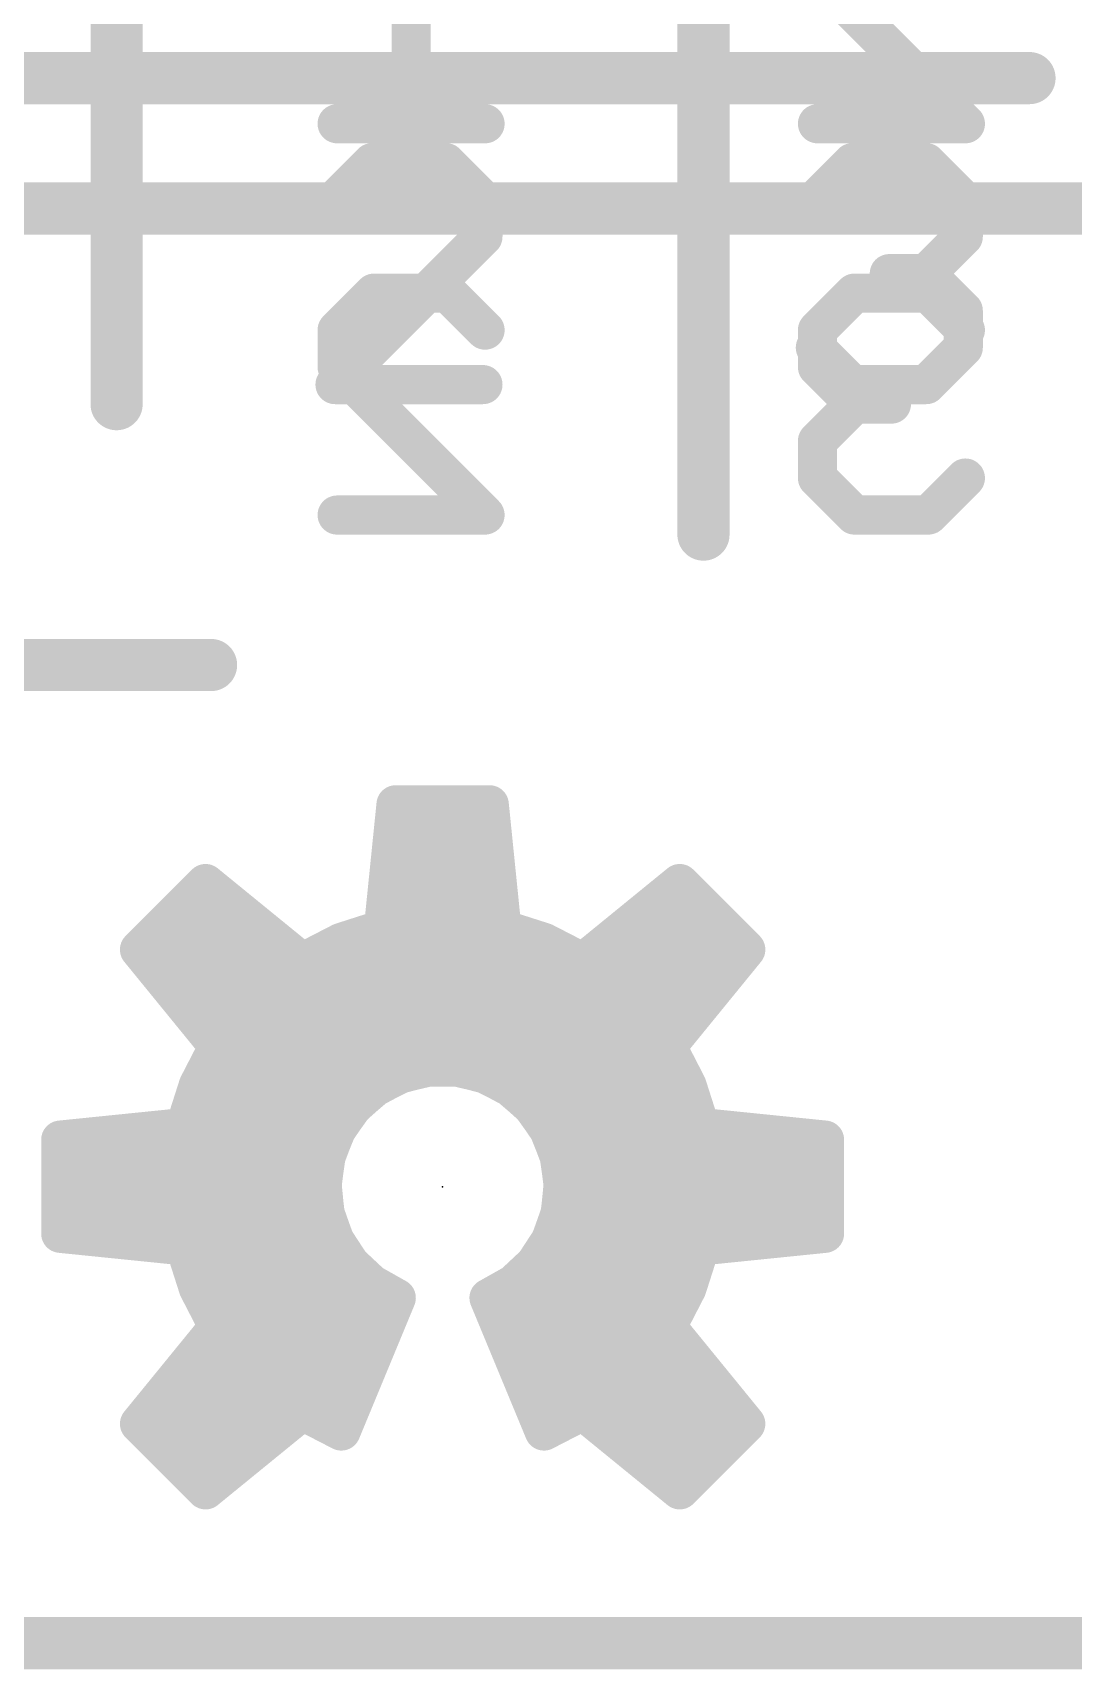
# Model space of a CAD drawing. Extents: x -22 to 88, y -20 to 45.
# Drawn here: x 4.25 to 8.3, y -0.1 to 6.27 of the extents above; entities that cross this region are included whole.
import ezdxf

# ---------------------------------------------------------------- set-up
doc = ezdxf.new("R2010")
doc.units = 0
for name, color, linetype in [('1', 12, 'CONTINUOUS'), ('16', 132, 'CONTINUOUS'), ('20', 53, 'CONTINUOUS'), ('21', 41, 'CONTINUOUS'), ('22', 40, 'CONTINUOUS'), ('23', 53, 'CONTINUOUS'), ('24', 53, 'CONTINUOUS')]:
    doc.layers.add(name, color=color, linetype=linetype)

msp = doc.modelspace()

# ---------------------------------------------------------------- linework, layer by layer
at = {"layer": '1', "const_width": 0.1524}
msp.add_lwpolyline([(28.752, 0), (1.778, 0)], dxfattribs=at)
at = {"layer": '16', "const_width": 0.1524}
msp.add_lwpolyline([(28.702, 0), (1.778, 0)], dxfattribs=at)
at = {"layer": '20', "const_width": 0.2032}
msp.add_lwpolyline([(28.702, 0), (1.778, 0)], dxfattribs=at)
at = {"layer": '21'}
for points, const_width in [([(4.572, 11.938), (4.572, 4.826)], 0.2032), ([(2.54, 6.096), (8.128, 6.096)], 0.2032), ([(5.5668, 5.7665), (5.4228, 5.6225)], 0.1524), ([(5.8549, 5.7665), (5.5668, 5.7665)], 0.1524), ([(5.999, 5.6225), (5.8549, 5.7665)], 0.1524), ([(7.2938, 5.6225), (7.4379, 5.7665)], 0.1524), ([(7.4379, 5.7665), (7.726, 5.7665)], 0.1524), ([(7.726, 5.7665), (7.87, 5.6225)], 0.1524), ([(5.999, 5.4784), (5.999, 5.6225)], 0.1524), ([(7.87, 5.6225), (7.87, 5.4784)], 0.1524), ([(5.4228, 4.9022), (5.999, 5.4784)], 0.1524), ([(7.87, 5.4784), (7.726, 5.3344)], 0.1524), ([(7.726, 5.3344), (7.5819, 5.3344)], 0.1524), ([(7.726, 5.3344), (7.87, 5.1903)], 0.1524), ([(7.87, 5.1903), (7.87, 5.0463)], 0.1524), ([(7.4379, 4.9022), (7.2938, 5.0463)], 0.1524), ([(7.87, 5.0463), (7.726, 4.9022)], 0.1524), ([(5.999, 4.9022), (5.4228, 4.9022)], 0.1524), ([(7.726, 4.9022), (7.4379, 4.9022)], 0.1524), ([(5.6592, 3.2668), (5.61, 2.7829)], 0.15), ([(6.0248, 3.2668), (5.6592, 3.2668)], 0.15), ([(6.074, 2.7829), (6.0248, 3.2668)], 0.15), ([(5.6473, 3.15), (6.0367, 3.15)], 0.15), ([(5.6321, 3), (6.0519, 3)], 0.15), ([(4.9185, 2.96), (4.66, 2.7015)], 0.15), ([(5.2955, 2.6526), (4.9185, 2.96)], 0.15), ([(6.7655, 2.96), (6.3885, 2.6526)], 0.15), ([(7.024, 2.7015), (6.7655, 2.96)], 0.15), ([(4.8085, 2.85), (5.0534, 2.85)], 0.15), ([(5.6168, 2.85), (6.0672, 2.85)], 0.15), ([(6.6306, 2.85), (6.8755, 2.85)], 0.15), ([(5.4473, 2.7308), (5.2955, 2.6526)], 0.15), ([(5.61, 2.7829), (5.4473, 2.7308)], 0.15), ([(6.2367, 2.7308), (6.074, 2.7829)], 0.15), ([(6.3885, 2.6526), (6.2367, 2.7308)], 0.15), ([(4.66, 2.7015), (4.9674, 2.3245)], 0.15), ([(4.6612, 2.7), (5.2374, 2.7)], 0.15), ([(5.3875, 2.7), (6.2965, 2.7)], 0.15), ([(6.4466, 2.7), (7.0228, 2.7)], 0.15), ([(6.7166, 2.3245), (7.024, 2.7015)], 0.15), ([(4.7835, 2.55), (6.9005, 2.55)], 0.15), ([(4.9058, 2.4), (6.7782, 2.4)], 0.15), ([(4.9674, 2.3245), (4.8892, 2.1727)], 0.15), ([(6.7948, 2.1727), (6.7166, 2.3245)], 0.15), ([(4.929, 2.25), (6.755, 2.25)], 0.15), ([(5.6721, 2.2148), (5.7808, 2.2426)], 0.15), ([(5.7808, 2.2426), (5.893, 2.2438)], 0.15), ([(5.893, 2.2438), (6.0022, 2.2184)], 0.15), ([(4.8892, 2.1727), (4.8371, 2.01)], 0.15), ([(5.4896, 2.087), (5.5731, 2.1619)], 0.15), ([(5.5731, 2.1619), (5.6721, 2.2148)], 0.15), ([(6.0022, 2.2184), (6.1023, 2.1676)], 0.15), ([(6.1023, 2.1676), (6.1875, 2.0946)], 0.15), ([(6.8469, 2.01), (6.7948, 2.1727)], 0.15), ([(4.8659, 2.1), (5.5041, 2.1)], 0.15), ([(6.1812, 2.1), (6.8181, 2.1)], 0.15), ([(6.1875, 2.0946), (6.2529, 2.0034)], 0.15), ([(5.4262, 1.9944), (5.4896, 2.087)], 0.15), ([(4.8371, 2.01), (4.3532, 1.9608)], 0.15), ([(5.3867, 1.8894), (5.4262, 1.9944)], 0.15), ([(6.2529, 2.0034), (6.2947, 1.8993)], 0.15), ([(7.3308, 1.9608), (6.8469, 2.01)], 0.15), ([(4.3532, 1.9608), (4.3532, 1.5952)], 0.15), ([(4.3532, 1.95), (5.4095, 1.95)], 0.15), ([(6.2743, 1.95), (7.3308, 1.95)], 0.15), ([(7.3308, 1.5952), (7.3308, 1.9608)], 0.15), ([(5.3732, 1.778), (5.3867, 1.8894)], 0.15), ([(6.2947, 1.8993), (6.3105, 1.7882)], 0.15), ([(4.3532, 1.8), (5.3759, 1.8)], 0.15), ([(5.3861, 1.6686), (5.3732, 1.778)], 0.15), ([(6.3105, 1.7882), (6.2995, 1.6765)], 0.15), ([(6.3088, 1.8), (7.3308, 1.8)], 0.15), ([(4.3532, 1.65), (5.393, 1.65)], 0.15), ([(5.4243, 1.5652), (5.3861, 1.6686)], 0.15), ([(6.2995, 1.6765), (6.2623, 1.5707)], 0.15), ([(6.2902, 1.65), (7.3308, 1.65)], 0.15), ([(4.3532, 1.5952), (4.8371, 1.546)], 0.15), ([(6.8469, 1.546), (7.3308, 1.5952)], 0.15), ([(4.8371, 1.546), (4.8892, 1.3833)], 0.15), ([(5.4855, 1.4735), (5.4243, 1.5652)], 0.15), ([(6.2623, 1.5707), (6.201, 1.4767)], 0.15), ([(6.7948, 1.3833), (6.8469, 1.546)], 0.15), ([(4.8518, 1.5), (5.4678, 1.5)], 0.15), ([(5.5664, 1.3987), (5.4855, 1.4735)], 0.15), ([(6.201, 1.4767), (6.1192, 1.4)], 0.15), ([(6.2163, 1.5), (6.8322, 1.5)], 0.15), ([(5.6626, 1.3449), (5.5664, 1.3987)], 0.15), ([(6.1192, 1.4), (6.0214, 1.3449)], 0.15), ([(4.8892, 1.3833), (4.9674, 1.2315)], 0.15), ([(4.9064, 1.35), (5.6535, 1.35)], 0.15), ([(5.4473, 0.8252), (5.6626, 1.3449)], 0.15), ([(6.0214, 1.3449), (6.2367, 0.8252)], 0.15), ([(6.0305, 1.35), (6.7776, 1.35)], 0.15), ([(6.7166, 1.2315), (6.7948, 1.3833)], 0.15), ([(4.9674, 1.2315), (4.66, 0.8545)], 0.15), ([(4.9417, 1.2), (5.6026, 1.2)], 0.15), ([(6.0814, 1.2), (6.7423, 1.2)], 0.15), ([(7.024, 0.8545), (6.7166, 1.2315)], 0.15), ([(4.8194, 1.05), (5.5404, 1.05)], 0.15), ([(6.1436, 1.05), (6.8646, 1.05)], 0.15), ([(4.6971, 0.9), (5.2913, 0.9)], 0.15), ([(4.9185, 0.596), (5.2955, 0.9034)], 0.15), ([(5.2955, 0.9034), (5.4473, 0.8252)], 0.15), ([(5.3021, 0.9), (5.4783, 0.9)], 0.15), ([(6.2057, 0.9), (6.3819, 0.9)], 0.15), ([(6.2367, 0.8252), (6.3885, 0.9034)], 0.15), ([(6.3885, 0.9034), (6.7655, 0.596)], 0.15), ([(6.3927, 0.9), (6.9869, 0.9)], 0.15), ([(4.66, 0.8545), (4.9185, 0.596)], 0.15), ([(6.7655, 0.596), (7.024, 0.8545)], 0.15), ([(4.7645, 0.75), (5.1074, 0.75)], 0.15), ([(6.5766, 0.75), (6.9195, 0.75)], 0.15), ([(4.9145, 0.6), (4.9234, 0.6)], 0.15), ([(6.7606, 0.6), (6.7695, 0.6)], 0.15)]:
    msp.add_lwpolyline(points, dxfattribs=dict(at, const_width=const_width))
for points, const_width in [([(8.128, 6.0452, 1), (8.128, 6.1468)], 0.1016), ([(5.5668, 5.8046, 1), (5.5668, 5.7284)], 0.0762), ([(5.5938, 5.7396, 1), (5.5399, 5.7935)], 0.0762), ([(5.8819, 5.7935, 1), (5.828, 5.7396)], 0.0762), ([(5.8549, 5.7284, 1), (5.8549, 5.8046)], 0.0762), ([(7.4379, 5.8046, 1), (7.4379, 5.7284)], 0.0762), ([(7.4648, 5.7396, 1), (7.4109, 5.7935)], 0.0762), ([(7.7529, 5.7935, 1), (7.699, 5.7396)], 0.0762), ([(7.726, 5.7284, 1), (7.726, 5.8046)], 0.0762), ([(5.3958, 5.6494, 1), (5.4497, 5.5955)], 0.0762), ([(6.0371, 5.6225, 1), (5.9609, 5.6225)], 0.0762), ([(5.972, 5.5955, 1), (6.0259, 5.6494)], 0.0762), ([(7.2669, 5.6494, 1), (7.3207, 5.5955)], 0.0762), ([(7.9081, 5.6225, 1), (7.8319, 5.6225)], 0.0762), ([(7.8431, 5.5955, 1), (7.897, 5.6494)], 0.0762), ([(6.0259, 5.4515, 1), (5.972, 5.5054)], 0.0762), ([(7.897, 5.4515, 1), (7.8431, 5.5054)], 0.0762), ([(5.9609, 5.4784, 1), (6.0371, 5.4784)], 0.0762), ([(7.8319, 5.4784, 1), (7.9081, 5.4784)], 0.0762), ([(7.5819, 5.3725, 1), (7.5819, 5.2963)], 0.0762), ([(7.7529, 5.3613, 1), (7.699, 5.3074)], 0.0762), ([(7.699, 5.3613, 1), (7.7529, 5.3074)], 0.0762), ([(7.726, 5.2963, 1), (7.726, 5.3725)], 0.0762), ([(7.9081, 5.1903, 1), (7.8319, 5.1903)], 0.0762), ([(7.8431, 5.1634, 1), (7.897, 5.2173)], 0.0762), ([(7.3207, 5.0732, 1), (7.2669, 5.0193)], 0.0762), ([(7.897, 5.0193, 1), (7.8431, 5.0732)], 0.0762), ([(7.8319, 5.0463, 1), (7.9081, 5.0463)], 0.0762), ([(5.4228, 4.9403, 1), (5.4228, 4.8641)], 0.0762), ([(5.999, 4.8641, 1), (5.999, 4.9403)], 0.0762), ([(7.4379, 4.9403, 1), (7.4379, 4.8641)], 0.0762), ([(7.726, 4.8641, 1), (7.726, 4.9403)], 0.0762), ([(5.3958, 4.9291, 1), (5.4497, 4.8753)], 0.0762), ([(7.4109, 4.8753, 1), (7.4648, 4.9291)], 0.0762), ([(7.699, 4.9291, 1), (7.7529, 4.8753)], 0.0762), ([(4.5212, 4.826, 1), (4.6228, 4.826)], 0.1016), ([(5.6592, 3.3043, 1), (5.6592, 3.2293)], 0.075), ([(5.6965, 3.263, 1), (5.6219, 3.2706)], 0.075), ([(6.0621, 3.2706, 1), (5.9875, 3.263)], 0.075), ([(6.0248, 3.2293, 1), (6.0248, 3.3043)], 0.075), ([(5.6473, 3.1875, 1), (5.6473, 3.1125)], 0.075), ([(6.0367, 3.1125, 1), (6.0367, 3.1875)], 0.075), ([(5.6321, 3.0375, 1), (5.6321, 2.9625)], 0.075), ([(6.0519, 2.9625, 1), (6.0519, 3.0375)], 0.075), ([(4.9422, 2.9891, 1), (4.8948, 2.9309)], 0.075), ([(4.945, 2.9335, 1), (4.892, 2.9865)], 0.075), ([(6.792, 2.9865, 1), (6.739, 2.9335)], 0.075), ([(6.7892, 2.9309, 1), (6.7418, 2.9891)], 0.075), ([(4.8085, 2.8875, 1), (4.8085, 2.8125)], 0.075), ([(5.0534, 2.8125, 1), (5.0534, 2.8875)], 0.075), ([(5.6168, 2.8875, 1), (5.6168, 2.8125)], 0.075), ([(6.0672, 2.8125, 1), (6.0672, 2.8875)], 0.075), ([(6.6306, 2.8875, 1), (6.6306, 2.8125)], 0.075), ([(6.8755, 2.8125, 1), (6.8755, 2.8875)], 0.075), ([(5.4645, 2.6975, 1), (5.4302, 2.7642)], 0.075), ([(5.5727, 2.7867, 1), (5.6473, 2.7791)], 0.075), ([(5.6214, 2.7472, 1), (5.5986, 2.8186)], 0.075), ([(6.0854, 2.8186, 1), (6.0626, 2.7472)], 0.075), ([(6.0367, 2.7791, 1), (6.1113, 2.7867)], 0.075), ([(6.2538, 2.7642, 1), (6.2195, 2.6975)], 0.075), ([(4.6891, 2.7252, 1), (4.6309, 2.6778)], 0.075), ([(4.6335, 2.728, 1), (4.6865, 2.675)], 0.075), ([(4.6612, 2.7375, 1), (4.6612, 2.6625)], 0.075), ([(5.2374, 2.6625, 1), (5.2374, 2.7375)], 0.075), ([(5.3875, 2.7375, 1), (5.3875, 2.6625)], 0.075), ([(5.4359, 2.7665, 1), (5.4588, 2.6951)], 0.075), ([(6.2252, 2.6951, 1), (6.2481, 2.7665)], 0.075), ([(6.2965, 2.6625, 1), (6.2965, 2.7375)], 0.075), ([(6.4466, 2.7375, 1), (6.4466, 2.6625)], 0.075), ([(7.0531, 2.6778, 1), (6.9949, 2.7252)], 0.075), ([(6.9975, 2.675, 1), (7.0505, 2.728)], 0.075), ([(7.0228, 2.6625, 1), (7.0228, 2.7375)], 0.075), ([(5.2783, 2.6859, 1), (5.3127, 2.6193)], 0.075), ([(5.2718, 2.6235, 1), (5.3192, 2.6817)], 0.075), ([(6.3648, 2.6817, 1), (6.4122, 2.6235)], 0.075), ([(6.3713, 2.6193, 1), (6.4057, 2.6859)], 0.075), ([(4.7835, 2.5875, 1), (4.7835, 2.5125)], 0.075), ([(6.9005, 2.5125, 1), (6.9005, 2.5875)], 0.075), ([(4.9058, 2.4375, 1), (4.9058, 2.3625)], 0.075), ([(6.7782, 2.3625, 1), (6.7782, 2.4375)], 0.075), ([(5.0007, 2.3073, 1), (4.9341, 2.3417)], 0.075), ([(4.9383, 2.3008, 1), (4.9965, 2.3482)], 0.075), ([(6.7499, 2.3417, 1), (6.6833, 2.3073)], 0.075), ([(6.6875, 2.3482, 1), (6.7457, 2.3008)], 0.075), ([(4.929, 2.2875, 1), (4.929, 2.2125)], 0.075), ([(5.7804, 2.2801, 1), (5.7812, 2.2051)], 0.075), ([(5.7901, 2.2063, 1), (5.7715, 2.2789)], 0.075), ([(5.9015, 2.2804, 1), (5.8845, 2.2073)], 0.075), ([(5.8934, 2.2063, 1), (5.8926, 2.2813)], 0.075), ([(6.755, 2.2125, 1), (6.755, 2.2875)], 0.075), ([(4.9249, 2.1612, 1), (4.8535, 2.1841)], 0.075), ([(5.5554, 2.195, 1), (5.5908, 2.1288)], 0.075), ([(5.5981, 2.134, 1), (5.5481, 2.1898)], 0.075), ([(5.6628, 2.2511, 1), (5.6814, 2.1784)], 0.075), ([(5.6898, 2.1817, 1), (5.6544, 2.2478)], 0.075), ([(6.0192, 2.2518, 1), (5.9853, 2.1849)], 0.075), ([(5.9937, 2.1818, 1), (6.0108, 2.2549)], 0.075), ([(6.1267, 2.1961, 1), (6.0779, 2.1392)], 0.075), ([(6.0854, 2.1342, 1), (6.1193, 2.2011)], 0.075), ([(6.8305, 2.1841, 1), (6.7591, 2.1612)], 0.075), ([(4.8659, 2.1375, 1), (4.8659, 2.0625)], 0.075), ([(4.8558, 2.1898, 1), (4.9225, 2.1555)], 0.075), ([(5.5041, 2.0625, 1), (5.5041, 2.1375)], 0.075), ([(6.1812, 2.1375, 1), (6.1812, 2.0625)], 0.075), ([(6.218, 2.1164, 1), (6.157, 2.0727)], 0.075), ([(6.7615, 2.1555, 1), (6.8282, 2.1898)], 0.075), ([(6.8181, 2.0625, 1), (6.8181, 2.1375)], 0.075), ([(5.4645, 2.1149, 1), (5.5146, 2.0591)], 0.075), ([(5.5205, 2.0658, 1), (5.4586, 2.1082)], 0.075), ([(6.1631, 2.0661, 1), (6.2119, 2.123)], 0.075), ([(4.8014, 2.0214, 1), (4.8728, 1.9986)], 0.075), ([(4.8409, 1.9727, 1), (4.8333, 2.0473)], 0.075), ([(5.3952, 2.0156, 1), (5.4571, 1.9732)], 0.075), ([(5.4613, 1.9812, 1), (5.3911, 2.0076)], 0.075), ([(6.2876, 2.0174, 1), (6.2181, 1.9894)], 0.075), ([(6.2224, 1.9815, 1), (6.2833, 2.0252)], 0.075), ([(6.8507, 2.0473, 1), (6.8431, 1.9727)], 0.075), ([(6.8112, 1.9986, 1), (6.8826, 2.0214)], 0.075), ([(4.3907, 1.9608, 1), (4.3157, 1.9608)], 0.075), ([(4.3494, 1.9981, 1), (4.357, 1.9235)], 0.075), ([(4.3532, 1.9875, 1), (4.3532, 1.9125)], 0.075), ([(5.4095, 1.9125, 1), (5.4095, 1.9875)], 0.075), ([(6.2743, 1.9875, 1), (6.2743, 1.9125)], 0.075), ([(7.3683, 1.9608, 1), (7.2933, 1.9608)], 0.075), ([(7.327, 1.9235, 1), (7.3346, 1.9981)], 0.075), ([(7.3308, 1.9125, 1), (7.3308, 1.9875)], 0.075), ([(5.3516, 1.9026, 1), (5.4217, 1.8762)], 0.075), ([(5.4239, 1.8849, 1), (5.3494, 1.8939)], 0.075), ([(6.3318, 1.9046, 1), (6.2575, 1.894)], 0.075), ([(6.2599, 1.8853, 1), (6.3295, 1.9132)], 0.075), ([(4.3532, 1.8375, 1), (4.3532, 1.7625)], 0.075), ([(5.4104, 1.7824, 1), (5.336, 1.7736)], 0.075), ([(5.3759, 1.7625, 1), (5.3759, 1.8375)], 0.075), ([(6.3088, 1.8375, 1), (6.3088, 1.7625)], 0.075), ([(6.3479, 1.7845, 1), (6.2732, 1.7918)], 0.075), ([(7.3308, 1.7625, 1), (7.3308, 1.8375)], 0.075), ([(5.336, 1.7825, 1), (5.4104, 1.7735)], 0.075), ([(6.2734, 1.7829, 1), (6.3477, 1.7935)], 0.075), ([(4.3532, 1.6875, 1), (4.3532, 1.6125)], 0.075), ([(5.4213, 1.6815, 1), (5.351, 1.6556)], 0.075), ([(5.393, 1.6125, 1), (5.393, 1.6875)], 0.075), ([(6.2902, 1.6875, 1), (6.2902, 1.6125)], 0.075), ([(6.3349, 1.6641, 1), (6.2642, 1.689)], 0.075), ([(7.3308, 1.6125, 1), (7.3308, 1.6875)], 0.075), ([(4.357, 1.6325, 1), (4.3494, 1.5579)], 0.075), ([(5.3489, 1.6642, 1), (5.4234, 1.673)], 0.075), ([(6.2622, 1.6802, 1), (6.3369, 1.6728)], 0.075), ([(7.3346, 1.5579, 1), (7.327, 1.6325)], 0.075), ([(4.3157, 1.5952, 1), (4.3907, 1.5952)], 0.075), ([(4.8728, 1.5574, 1), (4.8014, 1.5346)], 0.075), ([(4.8333, 1.5087, 1), (4.8409, 1.5833)], 0.075), ([(5.4555, 1.586, 1), (5.3931, 1.5443)], 0.075), ([(5.3891, 1.5522, 1), (5.4595, 1.5781)], 0.075), ([(6.227, 1.5831, 1), (6.2977, 1.5582)], 0.075), ([(6.2938, 1.5502, 1), (6.2309, 1.5911)], 0.075), ([(6.8431, 1.5833, 1), (6.8507, 1.5087)], 0.075), ([(6.8826, 1.5346, 1), (6.8112, 1.5574)], 0.075), ([(7.2933, 1.5952, 1), (7.3683, 1.5952)], 0.075), ([(4.8518, 1.5375, 1), (4.8518, 1.4625)], 0.075), ([(5.511, 1.5011, 1), (5.4601, 1.446)], 0.075), ([(5.4543, 1.4527, 1), (5.5167, 1.4944)], 0.075), ([(5.4678, 1.4625, 1), (5.4678, 1.5375)], 0.075), ([(6.1696, 1.4972, 1), (6.2325, 1.4562)], 0.075), ([(6.2267, 1.4493, 1), (6.1754, 1.504)], 0.075), ([(6.2163, 1.5375, 1), (6.2163, 1.4625)], 0.075), ([(6.8322, 1.4625, 1), (6.8322, 1.5375)], 0.075), ([(5.5848, 1.4315, 1), (5.5481, 1.366)], 0.075), ([(6.1376, 1.3673, 1), (6.1008, 1.4326)], 0.075), ([(4.9225, 1.4005, 1), (4.8558, 1.3662)], 0.075), ([(4.8535, 1.3719, 1), (4.9249, 1.3948)], 0.075), ([(4.9064, 1.3875, 1), (4.9064, 1.3125)], 0.075), ([(5.541, 1.3712, 1), (5.5919, 1.4263)], 0.075), ([(5.6972, 1.3305, 1), (5.628, 1.3593)], 0.075), ([(5.6443, 1.3122, 1), (5.6809, 1.3776)], 0.075), ([(5.6535, 1.3125, 1), (5.6535, 1.3875)], 0.075), ([(6.056, 1.3593, 1), (5.9868, 1.3305)], 0.075), ([(6.003, 1.3776, 1), (6.0398, 1.3122)], 0.075), ([(6.0305, 1.3875, 1), (6.0305, 1.3125)], 0.075), ([(6.0935, 1.4273, 1), (6.1448, 1.3726)], 0.075), ([(6.7591, 1.3948, 1), (6.8305, 1.3719)], 0.075), ([(6.8282, 1.3662, 1), (6.7615, 1.4005)], 0.075), ([(6.7776, 1.3125, 1), (6.7776, 1.3875)], 0.075), ([(4.9417, 1.2375, 1), (4.9417, 1.1625)], 0.075), ([(4.9341, 1.2143, 1), (5.0007, 1.2487)], 0.075), ([(4.9965, 1.2078, 1), (4.9383, 1.2552)], 0.075), ([(5.6026, 1.1625, 1), (5.6026, 1.2375)], 0.075), ([(6.0814, 1.2375, 1), (6.0814, 1.1625)], 0.075), ([(6.7457, 1.2552, 1), (6.6875, 1.2078)], 0.075), ([(6.6833, 1.2487, 1), (6.7499, 1.2143)], 0.075), ([(6.7423, 1.1625, 1), (6.7423, 1.2375)], 0.075), ([(4.8194, 1.0875, 1), (4.8194, 1.0125)], 0.075), ([(5.5404, 1.0125, 1), (5.5404, 1.0875)], 0.075), ([(6.1436, 1.0875, 1), (6.1436, 1.0125)], 0.075), ([(6.8646, 1.0125, 1), (6.8646, 1.0875)], 0.075), ([(4.6971, 0.9375, 1), (4.6971, 0.8625)], 0.075), ([(5.3127, 0.9367, 1), (5.2783, 0.8701)], 0.075), ([(5.3021, 0.9375, 1), (5.3021, 0.8625)], 0.075), ([(5.3192, 0.8743, 1), (5.2718, 0.9325)], 0.075), ([(5.2913, 0.8625, 1), (5.2913, 0.9375)], 0.075), ([(5.4783, 0.8625, 1), (5.4783, 0.9375)], 0.075), ([(6.2057, 0.9375, 1), (6.2057, 0.8625)], 0.075), ([(6.4122, 0.9325, 1), (6.3648, 0.8743)], 0.075), ([(6.3927, 0.9375, 1), (6.3927, 0.8625)], 0.075), ([(6.4057, 0.8701, 1), (6.3713, 0.9367)], 0.075), ([(6.3819, 0.8625, 1), (6.3819, 0.9375)], 0.075), ([(6.9869, 0.8625, 1), (6.9869, 0.9375)], 0.075), ([(4.6865, 0.881, 1), (4.6335, 0.828)], 0.075), ([(4.6309, 0.8782, 1), (4.6891, 0.8308)], 0.075), ([(5.4301, 0.7919, 1), (5.4645, 0.8585)], 0.075), ([(6.2195, 0.8585, 1), (6.2539, 0.7919)], 0.075), ([(6.9949, 0.8308, 1), (7.0531, 0.8782)], 0.075), ([(7.0505, 0.828, 1), (6.9975, 0.881)], 0.075), ([(5.4127, 0.8396, 1), (5.4819, 0.8108)], 0.075), ([(6.2021, 0.8108, 1), (6.2713, 0.8396)], 0.075), ([(4.7645, 0.7875, 1), (4.7645, 0.7125)], 0.075), ([(5.1074, 0.7125, 1), (5.1074, 0.7875)], 0.075), ([(6.5766, 0.7875, 1), (6.5766, 0.7125)], 0.075), ([(6.9195, 0.7125, 1), (6.9195, 0.7875)], 0.075), ([(4.9145, 0.6375, 1), (4.9145, 0.5625)], 0.075), ([(4.8948, 0.6251, 1), (4.9422, 0.5669)], 0.075), ([(4.892, 0.5695, 1), (4.945, 0.6225)], 0.075), ([(4.9234, 0.5625, 1), (4.9234, 0.6375)], 0.075), ([(6.7606, 0.6375, 1), (6.7606, 0.5625)], 0.075), ([(6.739, 0.6225, 1), (6.792, 0.5695)], 0.075), ([(6.7418, 0.5669, 1), (6.7892, 0.6251)], 0.075), ([(6.7695, 0.5625, 1), (6.7695, 0.6375)], 0.075)]:
    msp.add_lwpolyline(points, format="xyb", dxfattribs=dict(at, const_width=const_width))
at = {"layer": '22'}
for points, const_width in [([(6.858, 11.43), (6.858, 4.318)], 0.2032), ([(5.7191, 6.7825), (5.7191, 5.9182)], 0.1524), ([(7.8783, 5.9182), (7.3021, 6.4944)], 0.1524), ([(6.0072, 5.9182), (5.431, 5.9182)], 0.1524), ([(7.3021, 5.9182), (7.8783, 5.9182)], 0.1524), ([(3.302, 5.588), (8.89, 5.588)], 0.2032), ([(5.431, 5.1145), (5.5751, 5.2585)], 0.1524), ([(5.5751, 5.2585), (5.8632, 5.2585)], 0.1524), ([(5.8632, 5.2585), (6.0072, 5.1145)], 0.1524), ([(7.4461, 5.2585), (7.3021, 5.1145)], 0.1524), ([(7.7342, 5.2585), (7.4461, 5.2585)], 0.1524), ([(7.8783, 5.1145), (7.7342, 5.2585)], 0.1524), ([(5.431, 4.9704), (5.431, 5.1145)], 0.1524), ([(7.3021, 5.1145), (7.3021, 4.9704)], 0.1524), ([(6.0072, 4.3942), (5.431, 4.9704)], 0.1524), ([(7.3021, 4.9704), (7.4461, 4.8264)], 0.1524), ([(7.4461, 4.8264), (7.3021, 4.6823)], 0.1524), ([(7.4461, 4.8264), (7.5902, 4.8264)], 0.1524), ([(7.3021, 4.6823), (7.3021, 4.5383)], 0.1524), ([(7.3021, 4.5383), (7.4461, 4.3942)], 0.1524), ([(7.7342, 4.3942), (7.8783, 4.5383)], 0.1524), ([(5.431, 4.3942), (6.0072, 4.3942)], 0.1524), ([(7.4461, 4.3942), (7.7342, 4.3942)], 0.1524), ([(2.94, 3.81), (4.94, 3.81)], 0.2032), ([(5.61, 2.7829), (5.6592, 3.2668)], 0.15), ([(5.6592, 3.2668), (6.0248, 3.2668)], 0.15), ([(6.0248, 3.2668), (6.074, 2.7829)], 0.15), ([(5.6473, 3.15), (6.0367, 3.15)], 0.15), ([(5.6321, 3), (6.0519, 3)], 0.15), ([(4.66, 2.7015), (4.9185, 2.96)], 0.15), ([(4.9185, 2.96), (5.2955, 2.6526)], 0.15), ([(6.3885, 2.6526), (6.7655, 2.96)], 0.15), ([(6.7655, 2.96), (7.024, 2.7015)], 0.15), ([(4.8085, 2.85), (5.0534, 2.85)], 0.15), ([(5.6168, 2.85), (6.0672, 2.85)], 0.15), ([(6.6306, 2.85), (6.8755, 2.85)], 0.15), ([(5.2955, 2.6526), (5.4473, 2.7308)], 0.15), ([(5.4473, 2.7308), (5.61, 2.7829)], 0.15), ([(6.074, 2.7829), (6.2367, 2.7308)], 0.15), ([(6.2367, 2.7308), (6.3885, 2.6526)], 0.15), ([(4.9674, 2.3245), (4.66, 2.7015)], 0.15), ([(4.6612, 2.7), (5.2374, 2.7)], 0.15), ([(5.3875, 2.7), (6.2965, 2.7)], 0.15), ([(6.4466, 2.7), (7.0228, 2.7)], 0.15), ([(7.024, 2.7015), (6.7166, 2.3245)], 0.15), ([(4.7835, 2.55), (6.9005, 2.55)], 0.15), ([(4.9058, 2.4), (6.7782, 2.4)], 0.15), ([(4.8892, 2.1727), (4.9674, 2.3245)], 0.15), ([(6.7166, 2.3245), (6.7948, 2.1727)], 0.15), ([(4.929, 2.25), (6.755, 2.25)], 0.15), ([(5.791, 2.2438), (5.6818, 2.2184)], 0.15), ([(5.9032, 2.2426), (5.791, 2.2438)], 0.15), ([(6.0119, 2.2148), (5.9032, 2.2426)], 0.15), ([(4.8371, 2.01), (4.8892, 2.1727)], 0.15), ([(5.5817, 2.1676), (5.4965, 2.0946)], 0.15), ([(5.6818, 2.2184), (5.5817, 2.1676)], 0.15), ([(6.1109, 2.1619), (6.0119, 2.2148)], 0.15), ([(6.1944, 2.087), (6.1109, 2.1619)], 0.15), ([(6.7948, 2.1727), (6.8469, 2.01)], 0.15), ([(4.8659, 2.1), (5.5028, 2.1)], 0.15), ([(5.4965, 2.0946), (5.4312, 2.0034)], 0.15), ([(6.1799, 2.1), (6.8181, 2.1)], 0.15), ([(6.2578, 1.9944), (6.1944, 2.087)], 0.15), ([(4.3532, 1.9608), (4.8371, 2.01)], 0.15), ([(5.4312, 2.0034), (5.3893, 1.8993)], 0.15), ([(6.2973, 1.8894), (6.2578, 1.9944)], 0.15), ([(6.8469, 2.01), (7.3308, 1.9608)], 0.15), ([(4.3532, 1.5952), (4.3532, 1.9608)], 0.15), ([(4.3532, 1.95), (5.4097, 1.95)], 0.15), ([(6.2745, 1.95), (7.3308, 1.95)], 0.15), ([(7.3308, 1.9608), (7.3308, 1.5952)], 0.15), ([(5.3893, 1.8993), (5.3735, 1.7882)], 0.15), ([(6.3108, 1.778), (6.2973, 1.8894)], 0.15), ([(4.3532, 1.8), (5.3752, 1.8)], 0.15), ([(5.3735, 1.7882), (5.3845, 1.6765)], 0.15), ([(6.2979, 1.6686), (6.3108, 1.778)], 0.15), ([(6.3081, 1.8), (7.3308, 1.8)], 0.15), ([(4.3532, 1.65), (5.3938, 1.65)], 0.15), ([(5.3845, 1.6765), (5.4217, 1.5707)], 0.15), ([(6.2597, 1.5652), (6.2979, 1.6686)], 0.15), ([(6.291, 1.65), (7.3308, 1.65)], 0.15), ([(4.8371, 1.546), (4.3532, 1.5952)], 0.15), ([(7.3308, 1.5952), (6.8469, 1.546)], 0.15), ([(4.8892, 1.3833), (4.8371, 1.546)], 0.15), ([(5.4217, 1.5707), (5.483, 1.4767)], 0.15), ([(6.1985, 1.4735), (6.2597, 1.5652)], 0.15), ([(6.8469, 1.546), (6.7948, 1.3833)], 0.15), ([(4.8518, 1.5), (5.4677, 1.5)], 0.15), ([(5.483, 1.4767), (5.5648, 1.4)], 0.15), ([(6.1176, 1.3987), (6.1985, 1.4735)], 0.15), ([(6.2162, 1.5), (6.8322, 1.5)], 0.15), ([(5.5648, 1.4), (5.6626, 1.3449)], 0.15), ([(6.0214, 1.3449), (6.1176, 1.3987)], 0.15), ([(4.9674, 1.2315), (4.8892, 1.3833)], 0.15), ([(4.9064, 1.35), (5.6535, 1.35)], 0.15), ([(5.6626, 1.3449), (5.4473, 0.8252)], 0.15), ([(6.2367, 0.8252), (6.0214, 1.3449)], 0.15), ([(6.0305, 1.35), (6.7776, 1.35)], 0.15), ([(6.7948, 1.3833), (6.7166, 1.2315)], 0.15), ([(4.66, 0.8545), (4.9674, 1.2315)], 0.15), ([(4.9417, 1.2), (5.6026, 1.2)], 0.15), ([(6.0814, 1.2), (6.7423, 1.2)], 0.15), ([(6.7166, 1.2315), (7.024, 0.8545)], 0.15), ([(4.8194, 1.05), (5.5404, 1.05)], 0.15), ([(6.1436, 1.05), (6.8646, 1.05)], 0.15), ([(4.6971, 0.9), (5.2913, 0.9)], 0.15), ([(5.2955, 0.9034), (4.9185, 0.596)], 0.15), ([(5.4473, 0.8252), (5.2955, 0.9034)], 0.15), ([(5.3021, 0.9), (5.4783, 0.9)], 0.15), ([(6.2057, 0.9), (6.3819, 0.9)], 0.15), ([(6.3885, 0.9034), (6.2367, 0.8252)], 0.15), ([(6.7655, 0.596), (6.3885, 0.9034)], 0.15), ([(6.3927, 0.9), (6.9869, 0.9)], 0.15), ([(4.9185, 0.596), (4.66, 0.8545)], 0.15), ([(7.024, 0.8545), (6.7655, 0.596)], 0.15), ([(4.7645, 0.75), (5.1074, 0.75)], 0.15), ([(6.5766, 0.75), (6.9195, 0.75)], 0.15), ([(4.9145, 0.6), (4.9234, 0.6)], 0.15), ([(6.7606, 0.6), (6.7695, 0.6)], 0.15)]:
    msp.add_lwpolyline(points, dxfattribs=dict(at, const_width=const_width))
for points, const_width in [([(5.431, 5.9563, 1), (5.431, 5.8801)], 0.0762), ([(6.0072, 5.8801, 1), (6.0072, 5.9563)], 0.0762), ([(7.3021, 5.9563, 1), (7.3021, 5.8801)], 0.0762), ([(7.8783, 5.8801, 1), (7.8783, 5.9563)], 0.0762), ([(5.681, 5.9182, 1), (5.7572, 5.9182)], 0.0762), ([(7.8513, 5.8913, 1), (7.9052, 5.9451)], 0.0762), ([(5.5751, 5.2966, 1), (5.5751, 5.2204)], 0.0762), ([(5.602, 5.2316, 1), (5.5481, 5.2855)], 0.0762), ([(5.8901, 5.2855, 1), (5.8362, 5.2316)], 0.0762), ([(5.8632, 5.2204, 1), (5.8632, 5.2966)], 0.0762), ([(7.4461, 5.2966, 1), (7.4461, 5.2204)], 0.0762), ([(7.4731, 5.2316, 1), (7.4192, 5.2855)], 0.0762), ([(7.7612, 5.2855, 1), (7.7073, 5.2316)], 0.0762), ([(7.7342, 5.2204, 1), (7.7342, 5.2966)], 0.0762), ([(5.4691, 5.1145, 1), (5.3929, 5.1145)], 0.0762), ([(5.4041, 5.1414, 1), (5.458, 5.0875)], 0.0762), ([(5.9803, 5.0875, 1), (6.0342, 5.1414)], 0.0762), ([(7.2751, 5.1414, 1), (7.329, 5.0875)], 0.0762), ([(7.3402, 5.1145, 1), (7.264, 5.1145)], 0.0762), ([(7.8513, 5.0875, 1), (7.9052, 5.1414)], 0.0762), ([(5.458, 4.9974, 1), (5.4041, 4.9435)], 0.0762), ([(7.329, 4.9974, 1), (7.2751, 4.9435)], 0.0762), ([(5.3929, 4.9704, 1), (5.4691, 4.9704)], 0.0762), ([(7.264, 4.9704, 1), (7.3402, 4.9704)], 0.0762), ([(7.4461, 4.8645, 1), (7.4461, 4.7883)], 0.0762), ([(7.4731, 4.7994, 1), (7.4192, 4.8533)], 0.0762), ([(7.4192, 4.7994, 1), (7.4731, 4.8533)], 0.0762), ([(7.5902, 4.7883, 1), (7.5902, 4.8645)], 0.0762), ([(7.2751, 4.7093, 1), (7.329, 4.6554)], 0.0762), ([(7.3402, 4.6823, 1), (7.264, 4.6823)], 0.0762), ([(7.329, 4.5652, 1), (7.2751, 4.5113)], 0.0762), ([(7.9052, 4.5113, 1), (7.8513, 4.5652)], 0.0762), ([(7.264, 4.5383, 1), (7.3402, 4.5383)], 0.0762), ([(5.431, 4.4323, 1), (5.431, 4.3561)], 0.0762), ([(6.0072, 4.3561, 1), (6.0072, 4.4323)], 0.0762), ([(7.4461, 4.4323, 1), (7.4461, 4.3561)], 0.0762), ([(7.7342, 4.3561, 1), (7.7342, 4.4323)], 0.0762), ([(5.9803, 4.3673, 1), (6.0342, 4.4211)], 0.0762), ([(7.4192, 4.3673, 1), (7.4731, 4.4211)], 0.0762), ([(7.7073, 4.4211, 1), (7.7612, 4.3673)], 0.0762), ([(6.8072, 4.318, 1), (6.9088, 4.318)], 0.1016), ([(4.94, 3.7592, 1), (4.94, 3.8608)], 0.1016), ([(5.6592, 3.3043, 1), (5.6592, 3.2293)], 0.075), ([(5.6965, 3.263, 1), (5.6219, 3.2706)], 0.075), ([(6.0621, 3.2706, 1), (5.9875, 3.263)], 0.075), ([(6.0248, 3.2293, 1), (6.0248, 3.3043)], 0.075), ([(5.6473, 3.1875, 1), (5.6473, 3.1125)], 0.075), ([(6.0367, 3.1125, 1), (6.0367, 3.1875)], 0.075), ([(5.6321, 3.0375, 1), (5.6321, 2.9625)], 0.075), ([(6.0519, 2.9625, 1), (6.0519, 3.0375)], 0.075), ([(4.9422, 2.9891, 1), (4.8948, 2.9309)], 0.075), ([(4.945, 2.9335, 1), (4.892, 2.9865)], 0.075), ([(6.792, 2.9865, 1), (6.739, 2.9335)], 0.075), ([(6.7892, 2.9309, 1), (6.7418, 2.9891)], 0.075), ([(4.8085, 2.8875, 1), (4.8085, 2.8125)], 0.075), ([(5.0534, 2.8125, 1), (5.0534, 2.8875)], 0.075), ([(5.6168, 2.8875, 1), (5.6168, 2.8125)], 0.075), ([(6.0672, 2.8125, 1), (6.0672, 2.8875)], 0.075), ([(6.6306, 2.8875, 1), (6.6306, 2.8125)], 0.075), ([(6.8755, 2.8125, 1), (6.8755, 2.8875)], 0.075), ([(5.4645, 2.6975, 1), (5.4302, 2.7642)], 0.075), ([(5.5727, 2.7867, 1), (5.6473, 2.7791)], 0.075), ([(5.6214, 2.7472, 1), (5.5986, 2.8186)], 0.075), ([(6.0854, 2.8186, 1), (6.0626, 2.7472)], 0.075), ([(6.0367, 2.7791, 1), (6.1113, 2.7867)], 0.075), ([(6.2538, 2.7642, 1), (6.2195, 2.6975)], 0.075), ([(4.6891, 2.7252, 1), (4.6309, 2.6778)], 0.075), ([(4.6335, 2.728, 1), (4.6865, 2.675)], 0.075), ([(4.6612, 2.7375, 1), (4.6612, 2.6625)], 0.075), ([(5.2374, 2.6625, 1), (5.2374, 2.7375)], 0.075), ([(5.3875, 2.7375, 1), (5.3875, 2.6625)], 0.075), ([(5.4359, 2.7665, 1), (5.4588, 2.6951)], 0.075), ([(6.2252, 2.6951, 1), (6.2481, 2.7665)], 0.075), ([(6.2965, 2.6625, 1), (6.2965, 2.7375)], 0.075), ([(6.4466, 2.7375, 1), (6.4466, 2.6625)], 0.075), ([(7.0531, 2.6778, 1), (6.9949, 2.7252)], 0.075), ([(6.9975, 2.675, 1), (7.0505, 2.728)], 0.075), ([(7.0228, 2.6625, 1), (7.0228, 2.7375)], 0.075), ([(5.2783, 2.6859, 1), (5.3127, 2.6193)], 0.075), ([(5.2718, 2.6235, 1), (5.3192, 2.6817)], 0.075), ([(6.3648, 2.6817, 1), (6.4122, 2.6235)], 0.075), ([(6.3713, 2.6193, 1), (6.4057, 2.6859)], 0.075), ([(4.7835, 2.5875, 1), (4.7835, 2.5125)], 0.075), ([(6.9005, 2.5125, 1), (6.9005, 2.5875)], 0.075), ([(4.9058, 2.4375, 1), (4.9058, 2.3625)], 0.075), ([(6.7782, 2.3625, 1), (6.7782, 2.4375)], 0.075), ([(5.0007, 2.3073, 1), (4.9341, 2.3417)], 0.075), ([(4.9383, 2.3008, 1), (4.9965, 2.3482)], 0.075), ([(6.7499, 2.3417, 1), (6.6833, 2.3073)], 0.075), ([(6.6875, 2.3482, 1), (6.7457, 2.3008)], 0.075), ([(4.929, 2.2875, 1), (4.929, 2.2125)], 0.075), ([(5.7914, 2.2813, 1), (5.7906, 2.2063)], 0.075), ([(5.7995, 2.2073, 1), (5.7825, 2.2804)], 0.075), ([(5.9125, 2.2789, 1), (5.8939, 2.2063)], 0.075), ([(5.9028, 2.2051, 1), (5.9036, 2.2801)], 0.075), ([(6.755, 2.2125, 1), (6.755, 2.2875)], 0.075), ([(4.9249, 2.1612, 1), (4.8535, 2.1841)], 0.075), ([(5.5647, 2.2011, 1), (5.5986, 2.1342)], 0.075), ([(5.6061, 2.1392, 1), (5.5573, 2.1961)], 0.075), ([(5.6732, 2.2549, 1), (5.6903, 2.1818)], 0.075), ([(5.6987, 2.1849, 1), (5.6648, 2.2518)], 0.075), ([(6.0296, 2.2478, 1), (5.9942, 2.1817)], 0.075), ([(6.0026, 2.1784, 1), (6.0212, 2.2511)], 0.075), ([(6.1359, 2.1898, 1), (6.0859, 2.134)], 0.075), ([(6.0932, 2.1288, 1), (6.1286, 2.195)], 0.075), ([(6.8305, 2.1841, 1), (6.7591, 2.1612)], 0.075), ([(4.8659, 2.1375, 1), (4.8659, 2.0625)], 0.075), ([(4.8558, 2.1898, 1), (4.9225, 2.1555)], 0.075), ([(5.527, 2.0727, 1), (5.466, 2.1164)], 0.075), ([(5.5028, 2.0625, 1), (5.5028, 2.1375)], 0.075), ([(6.1799, 2.1375, 1), (6.1799, 2.0625)], 0.075), ([(6.7615, 2.1555, 1), (6.8282, 2.1898)], 0.075), ([(6.8181, 2.0625, 1), (6.8181, 2.1375)], 0.075), ([(5.4721, 2.123, 1), (5.5209, 2.0661)], 0.075), ([(6.2254, 2.1082, 1), (6.1635, 2.0658)], 0.075), ([(6.1694, 2.0591, 1), (6.2195, 2.1149)], 0.075), ([(4.8014, 2.0214, 1), (4.8728, 1.9986)], 0.075), ([(4.8409, 1.9727, 1), (4.8333, 2.0473)], 0.075), ([(5.4007, 2.0252, 1), (5.4616, 1.9815)], 0.075), ([(5.4659, 1.9894, 1), (5.3964, 2.0174)], 0.075), ([(6.2929, 2.0076, 1), (6.2227, 1.9812)], 0.075), ([(6.2269, 1.9732, 1), (6.2888, 2.0156)], 0.075), ([(6.8507, 2.0473, 1), (6.8431, 1.9727)], 0.075), ([(6.8112, 1.9986, 1), (6.8826, 2.0214)], 0.075), ([(4.3907, 1.9608, 1), (4.3157, 1.9608)], 0.075), ([(4.3494, 1.9981, 1), (4.357, 1.9235)], 0.075), ([(4.3532, 1.9875, 1), (4.3532, 1.9125)], 0.075), ([(5.4097, 1.9125, 1), (5.4097, 1.9875)], 0.075), ([(6.2745, 1.9875, 1), (6.2745, 1.9125)], 0.075), ([(7.3683, 1.9608, 1), (7.2933, 1.9608)], 0.075), ([(7.327, 1.9235, 1), (7.3346, 1.9981)], 0.075), ([(7.3308, 1.9125, 1), (7.3308, 1.9875)], 0.075), ([(5.3545, 1.9132, 1), (5.4241, 1.8853)], 0.075), ([(5.4265, 1.894, 1), (5.3522, 1.9046)], 0.075), ([(6.3346, 1.8939, 1), (6.2601, 1.8849)], 0.075), ([(6.2623, 1.8762, 1), (6.3324, 1.9026)], 0.075), ([(4.3532, 1.8375, 1), (4.3532, 1.7625)], 0.075), ([(5.4108, 1.7918, 1), (5.3361, 1.7845)], 0.075), ([(5.3752, 1.7625, 1), (5.3752, 1.8375)], 0.075), ([(6.3081, 1.8375, 1), (6.3081, 1.7625)], 0.075), ([(6.348, 1.7736, 1), (6.2736, 1.7824)], 0.075), ([(7.3308, 1.7625, 1), (7.3308, 1.8375)], 0.075), ([(5.3363, 1.7935, 1), (5.4106, 1.7829)], 0.075), ([(6.2736, 1.7735, 1), (6.348, 1.7825)], 0.075), ([(4.3532, 1.6875, 1), (4.3532, 1.6125)], 0.075), ([(5.4198, 1.689, 1), (5.3491, 1.6641)], 0.075), ([(5.3938, 1.6125, 1), (5.3938, 1.6875)], 0.075), ([(6.291, 1.6875, 1), (6.291, 1.6125)], 0.075), ([(6.333, 1.6556, 1), (6.2627, 1.6815)], 0.075), ([(7.3308, 1.6125, 1), (7.3308, 1.6875)], 0.075), ([(4.357, 1.6325, 1), (4.3494, 1.5579)], 0.075), ([(5.3471, 1.6728, 1), (5.4218, 1.6802)], 0.075), ([(6.2606, 1.673, 1), (6.3351, 1.6642)], 0.075), ([(7.3346, 1.5579, 1), (7.327, 1.6325)], 0.075), ([(4.3157, 1.5952, 1), (4.3907, 1.5952)], 0.075), ([(4.8728, 1.5574, 1), (4.8014, 1.5346)], 0.075), ([(4.8333, 1.5087, 1), (4.8409, 1.5833)], 0.075), ([(5.4531, 1.5911, 1), (5.3902, 1.5502)], 0.075), ([(5.3863, 1.5582, 1), (5.457, 1.5831)], 0.075), ([(6.2245, 1.5781, 1), (6.2949, 1.5522)], 0.075), ([(6.2909, 1.5443, 1), (6.2285, 1.586)], 0.075), ([(6.8431, 1.5833, 1), (6.8507, 1.5087)], 0.075), ([(6.8826, 1.5346, 1), (6.8112, 1.5574)], 0.075), ([(7.2933, 1.5952, 1), (7.3683, 1.5952)], 0.075), ([(4.8518, 1.5375, 1), (4.8518, 1.4625)], 0.075), ([(5.5086, 1.504, 1), (5.4573, 1.4493)], 0.075), ([(5.4515, 1.4562, 1), (5.5144, 1.4972)], 0.075), ([(5.4677, 1.4625, 1), (5.4677, 1.5375)], 0.075), ([(6.1673, 1.4944, 1), (6.2297, 1.4527)], 0.075), ([(6.2239, 1.446, 1), (6.173, 1.5011)], 0.075), ([(6.2162, 1.5375, 1), (6.2162, 1.4625)], 0.075), ([(6.8322, 1.4625, 1), (6.8322, 1.5375)], 0.075), ([(5.5832, 1.4326, 1), (5.5464, 1.3673)], 0.075), ([(6.1359, 1.366, 1), (6.0992, 1.4315)], 0.075), ([(4.9225, 1.4005, 1), (4.8558, 1.3662)], 0.075), ([(4.8535, 1.3719, 1), (4.9249, 1.3948)], 0.075), ([(4.9064, 1.3875, 1), (4.9064, 1.3125)], 0.075), ([(5.5392, 1.3726, 1), (5.5905, 1.4273)], 0.075), ([(5.6972, 1.3305, 1), (5.628, 1.3593)], 0.075), ([(5.6442, 1.3122, 1), (5.681, 1.3776)], 0.075), ([(5.6535, 1.3125, 1), (5.6535, 1.3875)], 0.075), ([(6.056, 1.3593, 1), (5.9868, 1.3305)], 0.075), ([(6.0031, 1.3776, 1), (6.0397, 1.3122)], 0.075), ([(6.0305, 1.3875, 1), (6.0305, 1.3125)], 0.075), ([(6.0921, 1.4263, 1), (6.143, 1.3712)], 0.075), ([(6.7591, 1.3948, 1), (6.8305, 1.3719)], 0.075), ([(6.8282, 1.3662, 1), (6.7615, 1.4005)], 0.075), ([(6.7776, 1.3125, 1), (6.7776, 1.3875)], 0.075), ([(4.9417, 1.2375, 1), (4.9417, 1.1625)], 0.075), ([(4.9341, 1.2143, 1), (5.0007, 1.2487)], 0.075), ([(4.9965, 1.2078, 1), (4.9383, 1.2552)], 0.075), ([(5.6026, 1.1625, 1), (5.6026, 1.2375)], 0.075), ([(6.0814, 1.2375, 1), (6.0814, 1.1625)], 0.075), ([(6.7457, 1.2552, 1), (6.6875, 1.2078)], 0.075), ([(6.6833, 1.2487, 1), (6.7499, 1.2143)], 0.075), ([(6.7423, 1.1625, 1), (6.7423, 1.2375)], 0.075), ([(4.8194, 1.0875, 1), (4.8194, 1.0125)], 0.075), ([(5.5404, 1.0125, 1), (5.5404, 1.0875)], 0.075), ([(6.1436, 1.0875, 1), (6.1436, 1.0125)], 0.075), ([(6.8646, 1.0125, 1), (6.8646, 1.0875)], 0.075), ([(4.6971, 0.9375, 1), (4.6971, 0.8625)], 0.075), ([(5.3127, 0.9367, 1), (5.2783, 0.8701)], 0.075), ([(5.3021, 0.9375, 1), (5.3021, 0.8625)], 0.075), ([(5.3192, 0.8743, 1), (5.2718, 0.9325)], 0.075), ([(5.2913, 0.8625, 1), (5.2913, 0.9375)], 0.075), ([(5.4783, 0.8625, 1), (5.4783, 0.9375)], 0.075), ([(6.2057, 0.9375, 1), (6.2057, 0.8625)], 0.075), ([(6.4122, 0.9325, 1), (6.3648, 0.8743)], 0.075), ([(6.3927, 0.9375, 1), (6.3927, 0.8625)], 0.075), ([(6.4057, 0.8701, 1), (6.3713, 0.9367)], 0.075), ([(6.3819, 0.8625, 1), (6.3819, 0.9375)], 0.075), ([(6.9869, 0.8625, 1), (6.9869, 0.9375)], 0.075), ([(4.6865, 0.881, 1), (4.6335, 0.828)], 0.075), ([(4.6309, 0.8782, 1), (4.6891, 0.8308)], 0.075), ([(5.4301, 0.7919, 1), (5.4645, 0.8585)], 0.075), ([(6.2195, 0.8585, 1), (6.2539, 0.7919)], 0.075), ([(6.9949, 0.8308, 1), (7.0531, 0.8782)], 0.075), ([(7.0505, 0.828, 1), (6.9975, 0.881)], 0.075), ([(5.4127, 0.8396, 1), (5.4819, 0.8108)], 0.075), ([(6.2021, 0.8108, 1), (6.2713, 0.8396)], 0.075), ([(4.7645, 0.7875, 1), (4.7645, 0.7125)], 0.075), ([(5.1074, 0.7125, 1), (5.1074, 0.7875)], 0.075), ([(6.5766, 0.7875, 1), (6.5766, 0.7125)], 0.075), ([(6.9195, 0.7125, 1), (6.9195, 0.7875)], 0.075), ([(4.9145, 0.6375, 1), (4.9145, 0.5625)], 0.075), ([(4.8948, 0.6251, 1), (4.9422, 0.5669)], 0.075), ([(4.892, 0.5695, 1), (4.945, 0.6225)], 0.075), ([(4.9234, 0.5625, 1), (4.9234, 0.6375)], 0.075), ([(6.7606, 0.6375, 1), (6.7606, 0.5625)], 0.075), ([(6.739, 0.6225, 1), (6.792, 0.5695)], 0.075), ([(6.7418, 0.5669, 1), (6.7892, 0.6251)], 0.075), ([(6.7695, 0.5625, 1), (6.7695, 0.6375)], 0.075)]:
    msp.add_lwpolyline(points, format="xyb", dxfattribs=dict(at, const_width=const_width))
at = {"layer": '23'}
msp.add_point((5.842, 1.778), dxfattribs=at)
at = {"layer": '24'}
msp.add_point((5.842, 1.778), dxfattribs=at)

doc.saveas('drawing.dxf')
